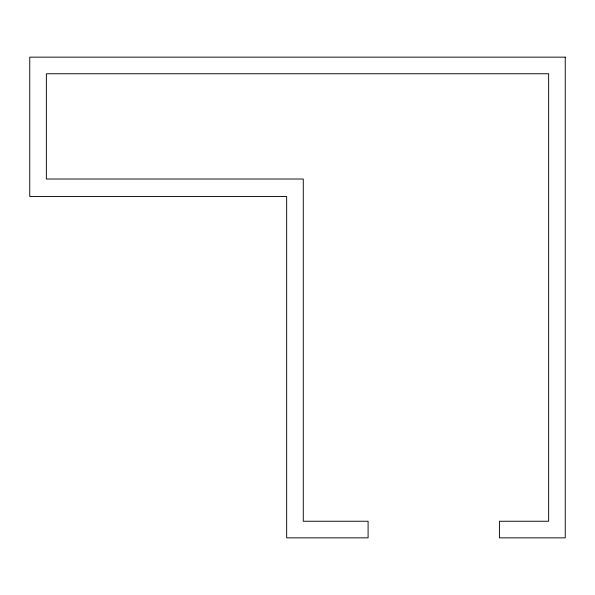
<?xml version="1.0" encoding="UTF-8"?>
<svg xmlns="http://www.w3.org/2000/svg" width="595" height="595" viewBox="0 0 595 595"><rect width="100%" height="100%" fill="white"/><g stroke="black" fill="none" stroke-linecap="round" stroke-linejoin="round"><path stroke-width="0.89" d="M565.25 57.15L29.75 57.15L29.75 196.506L286.664 196.506L286.664 537.85L368.097 537.85L368.097 521.242L303.272 521.242L303.272 179.021L46.358 179.021L46.358 73.758L548.642 73.758L548.642 521.242L499.413 521.242L499.413 537.85L565.25 537.85L565.25 57.15"/></g></svg>
